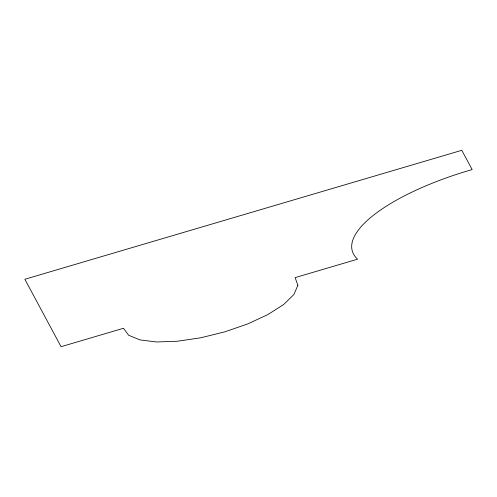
<?xml version="1.0" encoding="UTF-8"?>
<svg xmlns="http://www.w3.org/2000/svg" width="497" height="497" viewBox="0 0 497 497"><rect width="100%" height="100%" fill="white"/><g stroke="black" fill="none" stroke-linecap="round" stroke-linejoin="round"><path stroke-width="0.75" d="M297.858 285.29L293.944 294.472L283.712 304.481L267.926 314.545L247.792 323.901L224.83 331.847L200.788 337.774L177.485 341.234L156.692 341.967L139.98 339.911L128.624 335.233L123.486 328.275L61.063 346.695L24.85 279.258L461.806 150.305L472.15 169.57A144.925 47.42 -15 0 0 357.567 259.192L295.143 277.612L297.858 285.29"/></g></svg>
